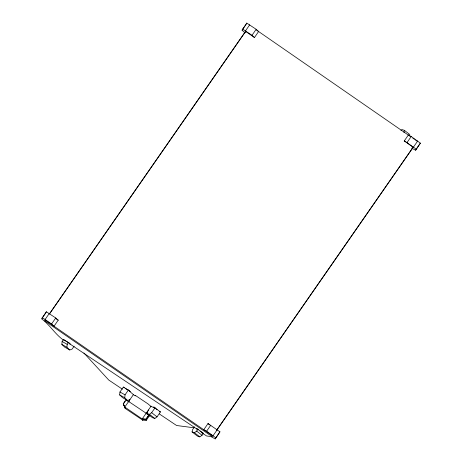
<?xml version="1.0" encoding="UTF-8"?>
<svg xmlns="http://www.w3.org/2000/svg" width="462" height="462" viewBox="0 0 462 462"><rect width="100%" height="100%" fill="white"/><g stroke="black" fill="none" stroke-linecap="round" stroke-linejoin="round"><path stroke-width="0.69" d="M74.128 346.2L72.13 349.081L69.768 349.982L64.674 347.118L61.839 344.392L62.122 341.493L63.473 339.547L69.41 343.22A1.259 0.762 -60.7 0 0 70.432 343.867M69.768 349.982L66.932 347.257L67.209 344.357L68.567 342.411M129.955 399.584L127.599 400.485L122.505 397.62L119.67 394.9L119.947 392.001L123.377 387.058L129.314 390.731A1.259 0.762 -60.7 0 0 130.463 391.274M127.599 400.485L124.757 397.765L125.04 394.86L128.471 389.916M153.927 406.727A1.259 0.474 -52.4 0 0 153.713 407.617A1.259 0.474 -52.4 0 0 154.366 407.519L160.464 411.908L157.034 416.851L154.834 418.462L152.437 417.677L147.049 413.519L147.488 411.33M196.697 428.476A1.259 0.474 -52.3 0 0 197.303 428.921L203.401 433.316L202.05 435.262L199.85 436.879L197.453 436.093L192.065 431.935L192.51 429.747L194.508 426.865M403.961 132.542L404.4 130.353L402.004 129.568L400.906 130.376M409.569 135.603L409.788 134.511L404.4 130.353M58.189 320.218L55.74 317.972L46.356 311.775L41.626 318.861C49.908 324.867 55.117 334.309 63.513 340.096M45.784 312.872L46.356 311.775M245.079 32.871L242.059 30.186L246.789 23.1L256.173 29.297L258.622 31.543M246.217 24.197L246.789 23.1M245.131 32.173L245.553 31.37L254.464 37.532L258.732 31.341M254.464 37.532L252.015 35.285L242.631 29.089M201.877 432.813L206.589 435.972L210.764 436.515L215.211 438.9L219.941 431.814L208.016 423.55L209.581 424.907M215.211 438.9L219.941 431.814M412.676 148.036L413.097 147.228L404.29 140.864L416.216 149.128L415.644 150.225L411.734 148.158M408.344 135.077L411.215 136.515L420.374 143.139L415.644 150.225M42.002 318.318L45.403 313.415M242.059 30.186L245.836 24.74M42.198 317.764L45.103 319.485L49.261 313.496M245.536 30.81L249.694 24.815M49.238 314.114L245.593 31.306M49.636 313.738L245.172 32.115M58.293 320.022L54.031 326.207L51.582 323.966L55.74 317.972M252.015 35.285L256.173 29.297M149.936 415.067L146.24 420.397L142.706 420.149L125.185 408.408L123.25 403.73L126.022 399.734L148.799 414.992L149.093 416.285M125.306 401.201L123.319 404.054L124.902 407.311M133.657 394.253L124.827 406.987L125.185 408.408M126.022 399.734L128.719 401.813L129.539 400.629M151.097 406.127L142.308 418.786L142.602 420.079M148.718 410.008L146.252 413.559L146.165 413.23M146.24 420.397L145.946 419.103L148.799 414.992M123.25 403.73L124.89 407.114L142.481 419.178L146.021 419.427L148.874 415.315L146.777 413.912M147.049 413.519L149.445 414.304L151.646 412.693L155.076 407.75M192.065 431.935L194.462 432.721L196.662 431.104L198.019 429.158M208.016 423.55L203.748 429.741L206.624 431.179L215.783 437.803M404.186 141.066L408.448 134.875M206.624 431.179L210.782 425.19M407.057 142.504L411.215 136.515M216.782 429.978L413.138 147.17M216.811 430.128L412.716 147.973M213.103 435.66L217.261 429.672M413.536 146.985L417.694 140.997M416.216 149.128L420.374 143.139M145.946 419.103L142.308 418.786L142.394 419.115L146.021 419.427M194.196 427.812L176.594 425.508L159.373 413.969M160.464 411.908L159.754 411.671A1.259 0.474 -52.3 0 1 159.592 411.775M129.048 390.829L133.403 394.652L135.274 395.905L135.181 395.426L135.857 395.749L147.984 403.869L150.907 406.381L154.383 407.767M69.41 343.22L63.473 339.547M69.236 343.503L197.569 429.487M62.122 341.493L67.209 344.357M61.839 344.392L66.932 347.257M125.497 388.582L129.314 390.731M119.947 392.001L125.04 394.86M119.67 394.9L124.757 397.765M122.407 389.195L108.749 380.041L83.899 352.997M256.398 30.001L410.568 136.619M412.797 138.155L414.472 139.316M415.477 140.009L417.255 141.239M55.405 318.295L57.074 319.45M45.103 319.485L51.582 323.966M197.303 428.921L198.383 429.752M199.994 431L202.691 433.079M196.662 431.104L202.05 435.262M194.462 432.721L199.85 436.879M154.366 407.513L157.057 409.592M151.646 412.693L157.034 416.851M149.445 414.304L154.834 418.462M154.597 407.923L154.949 408.217M123.377 387.058L124.226 387.866M142.481 419.178L142.706 420.149M128.644 401.49L128.719 401.813M45.12 320.045L44.699 320.853L212.243 436.711L212.664 435.903L45.12 320.045"/></g></svg>
